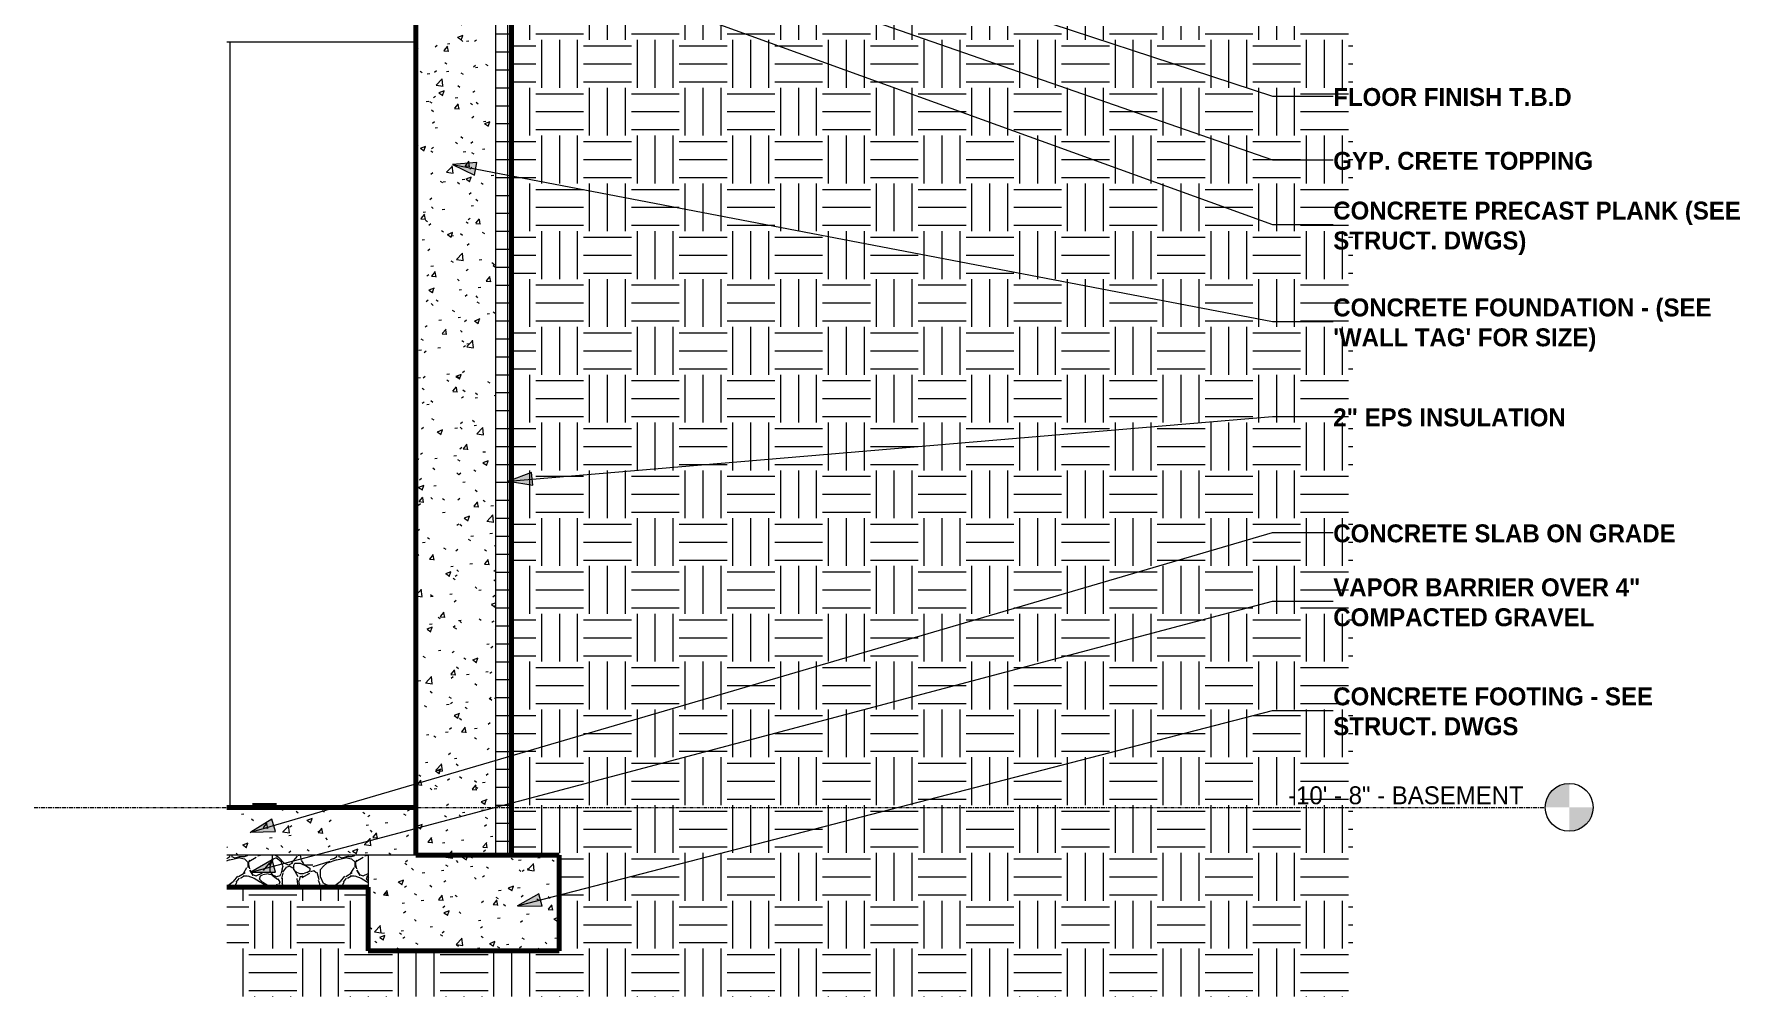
# Model space of a CAD drawing. Header units: inches. Extents: x 2031 to 2895, y -160 to 455.
# Drawn here: x 2528.1 to 2742.2, y -151.8 to -31 of the extents above; entities that cross this region are included whole.
import ezdxf

# ---------------------------------------------------------------- set-up
doc = ezdxf.new("R2010")
doc.units = ezdxf.units.IN
doc.header["$MEASUREMENT"] = 0
doc.linetypes.add('Grid Line 1_2_', pattern=[0.875, 0.5, -0.125, 0.125, -0.125])
for name, color, linetype, lineweight in [('0-4', 50, 'Continuous', 5), ('0-5', 135, 'Continuous', 18), ('A-FLOR-4', 192, 'Continuous', 70), ('A-FLOR-5', 135, 'Continuous', 18), ('A-FLOR-LEVL', 51, 'Continuous', 9), ('A-FLOR-LEVL-1', 51, 'Grid Line 1_2_', 9), ('A-FLOR-MCUT', 51, 'Continuous', 18), ('A-FLOR-PATT-1', 8, 'Continuous', 9), ('A-GENM-1', 55, 'Continuous', 9), ('A-GENM-2', 250, 'Continuous', 70), ('A-WALL', 113, 'Continuous', 18), ('A-WALL-PATT-1', 55, 'Continuous', 9), ('A-WALL-PATT-2', 111, 'Continuous', 9), ('C-TOPO', 7, 'Continuous', 9), ('C-TOPO-1', 55, 'Continuous', 9), ('C-TOPO-2', 7, 'Continuous', 70), ('G-ANNO-TEXT', 231, 'Continuous', 9), ('S-FNDN-1', 32, 'Continuous', 70), ('S-FNDN-2', 32, 'Continuous', 9), ('S-FNDN-3', 135, 'Continuous', 18)]:
    doc.layers.add(name, color=color, linetype=linetype, lineweight=lineweight)
doc.styles.add('Century Gothic', font='ufonts.com_century-gothic.ttf', dxfattribs={"height": 2.25})
doc.styles.add('Century Gothic_B', font='GOTHICB.TTF', dxfattribs={"height": 2.25})
pattern_1 = [(0, (3257.106, 59.024), (6, 6), [6, -6]), (0, (3257.106, 61.274), (6, 6), [6, -6]), (0, (3257.106, 63.524), (6, 6), [6, -6]), (90, (3257.856, 64.274), (-6, 6), [6, -6]), (90, (3260.106, 64.274), (-6, 6), [6, -6]), (90, (3262.356, 64.274), (-6, 6), [6, -6])]
pattern_2 = [(50, (2013.838, 59.024), (6.885997, -0.602097), [0.72, -7.92]), (355, (2013.838, 59.024), (-1.331756, 7.22055), [0.576, -6.336]), (100.451, (2014.412, 58.974), (5.55363, 6.61819), [0.612, -6.731]), (46.184, (2013.838, 60.944), (10.24564, -1.58893), [1.08, -11.88]), (96.636, (2014.692, 60.812), (8.97244, 9.35152), [0.918, -10.096]), (351.184, (2013.838, 60.944), (8.9732, 9.35123), [0.864, -9.504]), (21, (2014.798, 60.464), (5.730726, -3.865003), [0.72, -7.92]), (326, (2014.798, 60.464), (2.33581, 6.96088), [0.576, -6.336]), (71.451, (2015.276, 60.142), (8.065876, 3.09595), [0.612, -6.731]), (37.5, (2013.8383, 59.024), (0.116866, 3.195478), [0.317, -5.942, 0.317, -6.115, -6.36]), (37.5, (2013.8383, 59.024), (0.116866, 3.195478), [-12.691, 0.317, -6.043]), (7.5, (2013.8383, 59.024), (2.52543, 3.786025), [0.317, -3.35, 0.317, -5.798, -2.424]), (7.5, (2013.8383, 59.024), (2.52543, 3.786025), [-9.782, 0.317, -2.107]), (327.5, (2011.6983, 59.024), (5.124369, -0.216176), [0.317, -2.083, 0.317, -7.171, -9.936]), (327.5, (2011.6983, 59.024), (5.124369, -0.216176), [-9.888, 0.317, -9.619]), (317.5, (2010.7383, 59.024), (5.598326, 0.96141), [0.317, -2.803, 0.317, -4.656, -7.056]), (317.5, (2010.7383, 59.024), (5.598326, 0.96141), [-8.093, 0.317, -6.739])]

# ---------------------------------------------------------------- blocks, each defined once
blk = doc.blocks.new('CTR  - Topography_rvt-4-WALL SECTION - NORTH_SOUTH - LOOKING WEST - Callout 5')
at = {"layer": 'C-TOPO'}
h = blk.add_hatch(dxfattribs=at)
h.set_pattern_fill('FP_5', color=256, style=0, pattern_type=2)
h.set_pattern_definition(pattern_1)
h.paths.add_polyline_path([(3841, -151.77), (3933.92, -151.77), (3933.92, -27.7), (3933.46, -27.7), (3933.17, -30), (3885.92, -30), (3885.92, -20.34), (3853.8, -13.75), (3831.32, -13.75), (3831.32, -134), (3837.32, -134), (3837.32, -146), (3825.32, -146), (3825.32, -151.77), (3837.32, -151.77)], flags=0)
h = blk.add_hatch(dxfattribs=at)
h.set_pattern_fill('FP_5', color=256, style=0, pattern_type=2)
h.set_pattern_definition(pattern_1)
h.paths.add_polyline_path([(3933.99, -151.77), (3936.92, -151.77), (3936.92, -27.68), (3933.92, -27.7), (3933.92, -151.77)], flags=0)
h = blk.add_hatch(dxfattribs=at)
h.set_pattern_fill('FP_5', color=256, style=0, pattern_type=2)
h.set_pattern_definition(pattern_1)
h.paths.add_polyline_path([(3821.33, -151.77), (3825.32, -151.77), (3825.32, -146), (3813.32, -146), (3813.31, -138.01), (3795.59, -138.01), (3795.59, -151.77), (3819.32, -151.77)], flags=0)
at = {"layer": 'C-TOPO-1'}
for p, q in [((3853.8, -13.75), (3885.92, -20.34)), ((3879.32, -13.75), (3885.85, -15.34)), ((3933.46, -27.7), (3933.92, -27.7)), ((3933.92, -27.25), (3933.92, -27.7)), ((3933.92, -27.25), (3933.92, -27.7)), ((3934.11, -27.69), (3933.92, -27.7)), ((3936.92, -27.68), (3934.11, -27.69)), ((3795.59, -138.01), (3813.32, -138.01))]:
    blk.add_line(p, q, dxfattribs=at)
at = {"layer": 'C-TOPO-2'}
for p, q in [((3853.8, -13.75), (3885.92, -20.34)), ((3933.46, -27.7), (3933.92, -27.7)), ((3934.11, -27.69), (3933.92, -27.7)), ((3936.92, -27.68), (3934.11, -27.69)), ((3813.32, -138.01), (3795.59, -138.01))]:
    blk.add_line(p, q, dxfattribs=at)
blk = doc.blocks.new('Parking_Stall_Multiple - STANDARD-1981804-WALL SECTION - NORTH_SOUTH - LOOKING WEST - Callout 5')
at = {"layer": 'A-GENM-1'}
blk.add_hatch(color=256, dxfattribs=at).paths.add_polyline_path([(3801.83, -128), (3801.83, -127.75), (3798.83, -127.75), (3798.83, -128)], flags=0)
blk.add_line((3795.59, -127.75), (3798.83, -127.75), dxfattribs=at)
at = {"layer": 'A-GENM-2'}
for p, q in [((3801.83, -127.75), (3798.83, -127.75)), ((3798.83, -127.75), (3798.83, -128)), ((3798.83, -128), (3801.83, -128)), ((3801.83, -128), (3801.83, -127.75))]:
    blk.add_line(p, q, dxfattribs=at)
blk = doc.blocks.new('CTR - 1st Phase - Common Walls_rvt-4-WALL SECTION - NORTH_SOUTH - LOOKING WEST - Callout 5')
at = {"layer": 'A-WALL-PATT-1'}
h = blk.add_hatch(dxfattribs=at)
h.set_pattern_fill('FP_6', color=256, style=0, pattern_type=2)
h.set_pattern_definition([(90, (3819.324, -128), (-36.188, 2e-15), [])])
h.paths.add_polyline_path([(3813.32, -128), (3819.32, -128), (3819.32, -32), (3795.59, -32), (3795.59, -127.75), (3801.83, -127.75), (3801.83, -128), (3806.6, -128)], flags=0)
at = {"layer": '0-5'}
blk.add_blockref('Parking_Stall_Multiple - STANDARD-1981804-WALL SECTION - NORTH_SOUTH - LOOKING WEST - Callout 5', (0, 0), dxfattribs=at)
blk = doc.blocks.new('Level - Level Head - Circle-50818-WALL SECTION - NORTH_SOUTH - LOOKING WEST - Callout 5')
at = {"layer": 'A-FLOR-LEVL'}
h = blk.add_hatch(color=256, dxfattribs=at)
edge = h.paths.add_edge_path(flags=0)
edge.add_line((3964.09, 0), (3961.09, 0))
edge.add_arc((3964.09, 0), 3, 90, 180, ccw=False)
edge.add_line((3964.09, 3), (3964.09, 0))
h = blk.add_hatch(color=256, dxfattribs=at)
edge = h.paths.add_edge_path(flags=0)
edge.add_line((3964.09, -3), (3964.09, 0))
edge.add_line((3964.09, 0), (3967.09, 0))
edge.add_arc((3964.09, 0), 3, 270, 360, ccw=False)
blk.add_circle((3964.09, 0), 3, dxfattribs=at)

msp = doc.modelspace()

# ---------------------------------------------------------------- hatches: boundary and pattern name
at = {"layer": 'A-FLOR-PATT-1'}
h = msp.add_hatch(dxfattribs=at)
h.set_pattern_fill('FP_14', color=256, style=0, pattern_type=2)
h.set_pattern_definition(pattern_2)
h.paths.add_polyline_path([(2552.32, -134), (2576.06, -134), (2576.06, -128), (2552.32, -128), (2552.32, -133.94)], flags=0)
h = msp.add_hatch(dxfattribs=at)
h.set_pattern_fill('FP_15', color=256, style=0, pattern_type=2)
h.set_pattern_definition([(212.005, (2013.0323, 61.04), (-40.310627, -26.8730086), [1.268, -125.493]), (213.69, (2013.8383, 61.577), (-13.436241, -13.436764), [0.969, -47.478]), (198.435, (2014.2413, 61.712), (-26.873024, -13.436542), [0.425, -42.065]), (180, (2014.779, 61.712), (-2e-15, -13.437), [0.537, -12.899]), (161.565, (2015.1823, 61.577), (-13.436518, 1.2e-05), [0.425, -42.065]), (333.435, (2015.316, 71.252), (13.43653, 1e-05), [0.601, -29.444]), (296.565, (2015.182, 71.52), (13.43652, -13.436544), [0.3, -29.745]), (270, (2015.182, 72.192), (13.437, 8e-16), [0.672, -12.765]), (186.34, (2015.3163, 63.458), (-107.492657, -13.4363962), [1.217, -120.457]), (296.565, (2018.272, 71.789), (13.43652, -13.436544), [0.3, -29.745]), (303.69, (2018.0043, 72.192), (13.436764, -13.436241), [0.484, -47.962]), (229.399, (2020.1543, 66.28), (-67.1828397, -80.6196216), [1.239, -122.641]), (243.435, (2020.557, 67.086), (1e-05, -13.43653), [0.901, -29.144]), (213.69, (2025.2603, 65.608), (-13.436241, -13.436764), [0.484, -47.962]), (33.69, (2021.2293, 61.846), (13.436241, 13.436764), [0.484, -47.962]), (0, (2020.96, 61.846), (0, 13.437), [0.269, -13.168]), (333.435, (2020.691, 61.98), (13.43653, 1e-05), [0.3, -29.745]), (284.036, (2020.5573, 62.518), (13.436545, -40.30972), [0.554, -54.847]), (270, (2020.557, 62.786), (13.437, 8e-16), [0.269, -13.168]), (243.435, (2020.557, 63.055), (1e-05, -13.43653), [0.3, -29.745]), (135, (2020.557, 63.19), (-13.43644, 9e-16), [0.19, -18.812]), (90, (2020.557, 63.055), (-13.437, 8e-16), [0.134, -13.302]), (18.435, (2025.3943, 69.236), (26.873024, 13.436542), [0.85, -41.641]), (6.34, (2026.2003, 69.505), (107.492657, 13.4363962), [1.217, -120.457]), (180, (2025.663, 66.28), (-2e-15, -13.437), [0.806, -12.63]), (197.354, (2027.8123, 66.952), (-40.3099621, -13.4370921), [2.252, -222.987]), (198.435, (2028.2163, 67.086), (-26.873024, -13.436542), [0.425, -42.065]), (213.69, (2028.6193, 67.355), (-13.436241, -13.436764), [0.484, -47.962]), (251.565, (2028.7533, 67.758), (-1.2e-05, -13.436518), [0.425, -42.065]), (243.435, (2028.887, 68.027), (1e-05, -13.43653), [0.3, -29.745]), (270, (2028.887, 68.295), (13.437, 8e-16), [0.269, -13.168]), (293.199, (2028.4843, 69.236), (13.4363854, -26.872947), [1.023, -101.307]), (315, (2028.081, 69.639), (13.43644, 0), [0.57, -18.432]), (0, (2027.409, 69.639), (0, 13.437), [0.672, -12.765]), (341.565, (2024.4533, 66.414), (13.436518, -1.2e-05), [0.425, -42.065]), (303.69, (2024.1853, 66.817), (13.436764, -13.436241), [0.484, -47.962]), (279.462, (2024.0503, 67.624), (13.43628, -67.183201), [0.817, -80.915]), (270, (2024.05, 68.43), (13.437, 8e-16), [0.806, -12.63]), (239.036, (2024.4533, 69.102), (-13.4372, -26.873257), [0.783, -77.565]), (188.13, (2025.3943, 69.236), (-80.6200966, -13.436299), [0.95, -94.061]), (116.565, (2015.451, 68.833), (-13.43652, 13.436544), [0.3, -29.745]), (135, (2015.72, 68.564), (-13.43644, 9e-16), [0.38, -18.622]), (168.69, (2016.3913, 68.43), (-13.436897, 0.000212), [0.685, -67.829]), (191.31, (2017.0633, 68.564), (-53.746592, -13.436568), [0.685, -67.829]), (194.036, (2017.6013, 68.699), (-40.30972, -13.436545), [0.554, -54.847]), (236.31, (2017.8693, 69.102), (-13.436194, -26.8733), [0.484, -47.962]), (236.31, (2018.1383, 69.505), (-13.436194, -26.8733), [0.484, -47.962]), (270, (2018.138, 69.908), (13.437, 8e-16), [0.403, -13.034]), (291.801, (2017.8693, 70.58), (13.436166, -26.872997), [0.724, -71.635]), (116.565, (2018.004, 67.758), (-13.43652, 13.436544), [0.601, -29.444]), (168.69, (2018.6763, 67.624), (-13.436897, 0.000212), [0.685, -67.829]), (194.036, (2019.2133, 67.758), (-40.30972, -13.436545), [0.554, -54.847]), (225, (2019.616, 68.161), (9e-16, -13.43644), [0.57, -18.432]), (251.565, (2019.7513, 68.564), (-1.2e-05, -13.436518), [0.425, -42.065]), (296.565, (2019.482, 69.102), (13.43652, -13.436544), [0.601, -29.444]), (315, (2019.213, 69.37), (13.43644, 0), [0.38, -18.622]), (326.31, (2018.8103, 69.639), (26.8733, -13.436194), [0.484, -47.962]), (0, (2018.541, 69.639), (0, 13.437), [0.269, -13.168]), (33.69, (2018.1383, 69.37), (13.436241, 13.436764), [0.484, -47.962]), (71.565, (2018.0043, 68.967), (1.2e-05, 13.436518), [0.425, -42.065]), (63.435, (2017.869, 68.699), (-1e-05, 13.43653), [0.3, -29.745]), (71.565, (2017.7353, 68.295), (1.2e-05, 13.436518), [0.425, -42.065]), (104.036, (2017.7353, 67.758), (-13.436545, 40.30972), [0.554, -54.847]), (45, (2017.466, 67.489), (0, 13.43644), [0.38, -18.622]), (18.435, (2017.0633, 67.355), (26.873024, 13.436542), [0.425, -42.065]), (0, (2016.391, 67.355), (0, 13.437), [0.672, -12.765]), (14.036, (2015.8543, 67.221), (40.30972, 13.436545), [0.554, -54.847]), (341.565, (2015.4513, 67.355), (13.436518, -1.2e-05), [0.425, -42.065]), (270, (2015.451, 67.758), (13.437, 8e-16), [0.403, -13.034]), (225, (2015.854, 68.161), (9e-16, -13.43644), [0.57, -18.432]), (198.435, (2016.6603, 68.43), (-26.873024, -13.436542), [0.85, -41.641]), (180, (2017.332, 68.43), (-2e-15, -13.437), [0.672, -12.765]), (153.435, (2017.601, 68.295), (-13.43653, -1e-05), [0.3, -29.745]), (206.565, (2022.707, 66.146), (-13.436544, -13.43652), [0.3, -29.745]), (146.31, (2023.1103, 65.877), (-26.8733, 13.436194), [0.484, -47.962]), (119.745, (2023.6473, 64.936), (-40.3105597, 67.1832064), [1.083, -107.246]), (95.711, (2023.7813, 63.593), (-13.4375424, 120.930058), [1.35, -133.686]), (90, (2023.781, 63.458), (-13.437, 8e-16), [0.134, -13.302]), (63.435, (2023.647, 63.19), (-1e-05, 13.43653), [0.3, -29.745]), (26.565, (2023.378, 63.055), (13.436544, 13.43652), [0.3, -29.745]), (0, (2022.975, 63.055), (0, 13.437), [0.403, -13.034]), (0, (2022.841, 63.055), (0, 13.437), [0.134, -13.302]), (0, (2022.572, 63.055), (0, 13.437), [0.269, -13.168]), (326.31, (2022.1693, 63.324), (26.8733, -13.436194), [0.484, -47.962]), (333.435, (2021.9, 63.458), (13.43653, 1e-05), [0.3, -29.745]), (284.036, (2021.7663, 63.996), (13.436545, -40.30972), [0.554, -54.847]), (270, (2021.766, 64.264), (13.437, 8e-16), [0.269, -13.168]), (270, (2021.766, 64.668), (13.437, 8e-16), [0.403, -13.034]), (258.69, (2021.9003, 65.339), (-0.000212, -13.436897), [0.685, -67.829]), (231.34, (2022.4383, 66.011), (-40.3101895, -53.745816), [0.86, -85.176]), (270, (2025.26, 65.743), (13.437, 8e-16), [0.134, -13.302]), (270, (2025.26, 65.877), (13.437, 8e-16), [0.134, -13.302]), (326.31, (2024.8563, 66.146), (26.8733, -13.436194), [0.484, -47.962]), (333.435, (2024.05, 66.549), (13.43653, 1e-05), [0.901, -29.144]), (0, (2023.378, 66.549), (0, 13.437), [0.672, -12.765]), (63.435, (2023.244, 66.28), (-1e-05, 13.43653), [0.3, -29.745]), (90, (2023.244, 65.743), (-13.437, 8e-16), [0.537, -12.899]), (135, (2023.647, 65.339), (-13.43644, 9e-16), [0.57, -18.432]), (161.565, (2024.0503, 65.205), (-13.436518, 1.2e-05), [0.425, -42.065]), (180, (2024.453, 65.205), (-2e-15, -13.437), [0.403, -13.034]), (198.435, (2024.8563, 65.339), (-26.873024, -13.436542), [0.425, -42.065]), (351.87, (2019.6163, 72.595), (13.437009, -0.000259), [1.9, -93.111]), (14.036, (2019.0793, 72.461), (40.30972, 13.436545), [0.554, -54.847]), (53.13, (2018.6763, 71.923), (26.873672, 40.309752), [0.672, -66.511]), (95.194, (2018.8103, 70.445), (-13.4351326, 134.3664647), [1.484, -146.928]), (101.31, (2018.9443, 69.774), (-13.436568, 53.746592), [0.685, -67.829]), (143.13, (2019.4823, 69.37), (-40.309752, 26.873672), [0.672, -66.511]), (161.565, (2019.8853, 69.236), (-13.436518, 1.2e-05), [0.425, -42.065]), (198.435, (2020.2883, 69.37), (-26.873024, -13.436542), [0.425, -42.065]), (225, (2020.96, 70.042), (9e-16, -13.43644), [0.95, -18.052]), (228.814, (2021.9003, 71.117), (-80.6198072, -94.0561774), [1.428, -141.405]), (251.565, (2022.0353, 71.52), (-1.2e-05, -13.436518), [0.425, -42.065]), (270, (2022.035, 71.655), (13.437, 8e-16), [0.134, -13.302]), (288.435, (2021.9003, 72.058), (13.436542, -26.873024), [0.425, -42.065]), (326.31, (2021.4973, 72.326), (26.8733, -13.436194), [0.484, -47.962]), (90, (2015.316, 69.102), (-13.437, 8e-16), [0.941, -12.496]), (338.199, (2017.1983, 70.848), (40.309912, -13.436441), [0.724, -71.635]), (0, (2016.391, 70.848), (0, 13.437), [0.806, -12.63]), (30.964, (2015.7203, 70.445), (40.310285, 26.873314), [0.783, -77.565]), (45, (2015.316, 70.042), (0, 13.43644), [0.57, -18.432]), (90, (2013.167, 64.802), (-13.437, 8e-16), [0.941, -12.496]), (116.565, (2013.57, 63.996), (-13.43652, 13.436544), [0.901, -29.144]), (153.435, (2014.376, 63.593), (-13.43653, -1e-05), [0.901, -29.144]), (180, (2015.048, 63.593), (-2e-15, -13.437), [0.672, -12.765]), (218.66, (2015.7203, 64.13), (-13.436833, -13.4362984), [0.86, -85.176]), (231.34, (2016.2573, 64.802), (-40.3101895, -53.745816), [0.86, -85.176]), (213.69, (2017.0633, 65.339), (-13.436241, -13.436764), [0.969, -47.478]), (239.036, (2017.4663, 66.011), (-13.4372, -26.873257), [0.783, -77.565]), (270, (2017.466, 66.28), (13.437, 8e-16), [0.269, -13.168]), (270, (2017.466, 66.683), (13.437, 8e-16), [0.403, -13.034]), (315, (2017.063, 67.086), (13.43644, 0), [0.57, -18.432]), (350.538, (2016.2573, 67.221), (13.4368224, 7.56e-05), [0.817, -80.915]), (14.036, (2015.1823, 66.952), (40.30972, 13.436545), [1.108, -54.293]), (18.435, (2013.9733, 66.549), (26.873024, 13.436542), [1.275, -41.216]), (45, (2013.57, 66.146), (0, 13.43644), [0.57, -18.432]), (45, (2013.167, 65.743), (0, 13.43644), [0.57, -18.432]), (108.435, (2016.1233, 62.786), (-13.436542, 26.873024), [0.85, -41.641]), (126.87, (2016.5263, 62.249), (-13.436224, 13.436576), [0.672, -66.511]), (146.31, (2016.9293, 61.98), (-26.8733, 13.436194), [0.484, -47.962]), (161.565, (2017.3323, 61.846), (-13.436518, 1.2e-05), [0.425, -42.065]), (135, (2017.735, 61.443), (-13.43644, 9e-16), [0.57, -18.432]), (161.565, (2018.1383, 61.308), (-13.436518, 1.2e-05), [0.425, -42.065]), (180, (2018.541, 61.308), (-2e-15, -13.437), [0.403, -13.034]), (206.565, (2018.81, 61.443), (-13.436544, -13.43652), [0.3, -29.745]), (206.565, (2019.347, 61.712), (-13.436544, -13.43652), [0.601, -29.444]), (189.462, (2020.1543, 61.846), (-67.183201, -13.43628), [0.817, -80.915]), (243.435, (2020.422, 62.383), (1e-05, -13.43653), [0.601, -29.444]), (270, (2020.422, 62.518), (13.437, 8e-16), [0.134, -13.302]), (270, (2020.422, 62.786), (13.437, 8e-16), [0.269, -13.168]), (326.31, (2020.0193, 63.593), (26.8733, -13.436194), [0.484, -47.962]), (327.995, (2018.9443, 64.264), (67.1829352, -40.309468), [1.268, -125.493]), (329.036, (2018.2723, 64.668), (26.873257, -13.4372), [0.783, -77.565]), (341.565, (2017.4663, 64.936), (13.436518, -1.2e-05), [0.85, -41.641]), (0, (2016.929, 64.936), (0, 13.437), [0.537, -12.899]), (33.69, (2016.5263, 64.668), (13.436241, 13.436764), [0.484, -47.962]), (53.13, (2016.1233, 64.13), (26.873672, 40.309752), [0.672, -66.511]), (63.435, (2015.854, 63.593), (-1e-05, 13.43653), [0.601, -29.444]), (225, (2022.035, 62.518), (9e-16, -13.43644), [0.57, -18.432]), (236.31, (2022.3033, 62.921), (-13.436194, -26.8733), [0.484, -47.962]), (270, (2022.303, 63.055), (13.437, 8e-16), [0.134, -13.302]), (315, (2022.035, 63.324), (13.43644, 0), [0.38, -18.622]), (333.435, (2021.497, 63.593), (13.43653, 1e-05), [0.601, -29.444]), (18.435, (2020.6913, 63.324), (26.873024, 13.436542), [0.85, -41.641]), (75.964, (2020.5573, 62.786), (-0.0003, 13.436231), [0.554, -54.847]), (71.565, (2014.5103, 60.233), (1.2e-05, 13.436518), [0.425, -42.065]), (135, (2014.779, 59.965), (-13.43644, 9e-16), [0.38, -18.622]), (146.31, (2015.1823, 59.696), (-26.8733, 13.436194), [0.484, -47.962]), (153.435, (2015.72, 59.427), (-13.43653, -1e-05), [0.601, -29.444]), (180, (2015.854, 59.427), (-2e-15, -13.437), [0.134, -13.302]), (161.565, (2016.2573, 59.293), (-13.436518, 1.2e-05), [0.425, -42.065]), (180, (2016.794, 59.293), (-2e-15, -13.437), [0.537, -12.899]), (198.435, (2017.1983, 59.427), (-26.873024, -13.436542), [0.425, -42.065]), (210.964, (2017.8693, 59.83), (-40.310285, -26.873314), [0.783, -77.565]), (206.565, (2018.138, 59.965), (-13.436544, -13.43652), [0.3, -29.745]), (251.565, (2018.2723, 60.368), (-1.2e-05, -13.436518), [0.425, -42.065]), (303.69, (2018.0043, 60.771), (13.436764, -13.436241), [0.484, -47.962]), (306.87, (2017.6013, 61.308), (13.436224, -13.436576), [0.672, -66.511]), (323.13, (2017.0633, 61.712), (40.309752, -26.873672), [0.672, -66.511]), (345.964, (2016.5263, 61.846), (13.436231, 0.0003), [0.554, -54.847]), (18.435, (2016.1233, 61.712), (26.873024, 13.436542), [0.425, -42.065]), (30.964, (2015.4513, 61.308), (40.310285, 26.873314), [0.783, -77.565]), (39.806, (2014.6453, 60.637), (13.4366017, 13.436291), [1.049, -103.894]), (135, (2018.676, 59.427), (-13.43644, 9e-16), [0.19, -18.812]), (153.435, (2018.944, 59.293), (-13.43653, -1e-05), [0.3, -29.745]), (191.31, (2019.6163, 59.427), (-53.746592, -13.436568), [0.685, -67.829]), (165.964, (2020.1543, 59.293), (-13.436231, -0.0003), [0.554, -54.847]), (175.236, (2021.7663, 59.159), (-13.4364265, -8.2e-05), [1.618, -160.181]), (206.565, (2022.035, 59.293), (-13.436544, -13.43652), [0.3, -29.745]), (225, (2022.303, 59.562), (9e-16, -13.43644), [0.38, -18.622]), (270, (2022.303, 60.233), (13.437, 8e-16), [0.672, -12.765]), (270, (2022.303, 60.637), (13.437, 8e-16), [0.403, -13.034]), (308.66, (2021.7663, 61.308), (13.4362984, -13.436833), [0.86, -85.176]), (338.199, (2021.0943, 61.577), (40.309912, -13.436441), [0.724, -71.635]), (348.69, (2020.4223, 61.712), (13.436897, -0.000212), [0.685, -67.829]), (18.435, (2019.2133, 61.308), (26.873024, 13.436542), [1.275, -41.216]), (36.87, (2018.6763, 60.905), (13.436576, 13.436224), [0.672, -66.511]), (68.199, (2018.4073, 60.233), (13.436441, 40.309912), [0.724, -71.635]), (101.31, (2018.5413, 59.562), (-13.436568, 53.746592), [0.685, -67.829]), (348.69, (2017.3323, 72.326), (13.436897, -0.000212), [0.685, -67.829]), (354.806, (2015.8543, 72.461), (13.4361385, -0.000352), [1.484, -146.928]), (0, (2015.451, 72.461), (0, 13.437), [0.403, -13.034]), (45, (2015.182, 72.192), (0, 13.43644), [0.38, -18.622]), (180, (2016.257, 70.983), (-2e-15, -13.437), [0.403, -13.034]), (188.13, (2017.1983, 71.117), (-80.6200966, -13.436299), [0.95, -94.061]), (172.875, (2018.2723, 70.983), (-13.436807, -0.000376), [1.083, -107.246]), (225, (2018.407, 71.117), (9e-16, -13.43644), [0.19, -18.812]), (270, (2018.407, 71.52), (13.437, 8e-16), [0.403, -13.034]), (161.565, (2022.7073, 71.923), (-13.436518, 1.2e-05), [0.425, -42.065]), (180, (2023.244, 71.923), (-2e-15, -13.437), [0.537, -12.899]), (198.435, (2023.6473, 72.058), (-26.873024, -13.436542), [0.425, -42.065]), (170.538, (2024.4533, 71.923), (-13.4368224, -7.56e-05), [0.817, -80.915]), (213.69, (2024.8563, 72.192), (-13.436241, -13.436764), [0.484, -47.962]), (270, (2024.856, 72.326), (13.437, 8e-16), [0.134, -13.302]), (296.565, (2024.722, 72.595), (13.43652, -13.436544), [0.3, -29.745]), (341.565, (2023.9163, 72.864), (13.436518, -1.2e-05), [0.85, -41.641]), (341.565, (2023.1103, 73.133), (13.436518, -1.2e-05), [0.85, -41.641]), (14.036, (2022.5723, 72.998), (40.30972, 13.436545), [0.554, -54.847]), (45, (2022.169, 72.595), (0, 13.43644), [0.57, -18.432]), (104.036, (2022.3033, 72.058), (-13.436545, 40.30972), [0.554, -54.847]), (0, (2011.823, 60.368), (0, 13.437), [0.134, -13.302]), (315, (2011.554, 60.637), (13.43644, 0), [0.38, -18.622]), (274.764, (2011.4203, 62.249), (13.437683, -147.8026), [1.618, -160.181]), (255.964, (2011.5543, 62.786), (0.0003, -13.436231), [0.554, -54.847]), (225, (2011.823, 63.055), (9e-16, -13.43644), [0.38, -18.622]), (198.435, (2013.0323, 63.458), (-26.873024, -13.436542), [1.275, -41.216]), (180, (2013.167, 63.458), (-2e-15, -13.437), [0.134, -13.302]), (171.87, (2014.1073, 63.324), (-13.437009, 0.000259), [0.95, -94.061]), (146.31, (2015.7203, 63.19), (-26.8733, 13.436194), [0.484, -47.962]), (108.435, (2015.9883, 62.383), (-13.436542, 26.873024), [0.85, -41.641]), (90, (2015.988, 62.249), (-13.437, 8e-16), [0.134, -13.302]), (71.565, (2015.8543, 61.846), (1.2e-05, 13.436518), [0.425, -42.065]), (26.565, (2015.585, 61.712), (13.436544, 13.43652), [0.3, -29.745]), (18.435, (2015.1823, 61.577), (26.873024, 13.436542), [0.425, -42.065]), (126.87, (2022.4383, 60.637), (-13.436224, 13.436576), [0.672, -66.511]), (123.69, (2022.7073, 60.233), (-13.436764, 13.436241), [0.484, -47.962]), (149.036, (2023.3783, 59.83), (-26.873257, 13.4372), [0.783, -77.565]), (168.69, (2024.0503, 59.696), (-13.436897, 0.000212), [0.685, -67.829]), (213.69, (2024.4533, 59.965), (-13.436241, -13.436764), [0.484, -47.962]), (251.565, (2024.5883, 60.368), (-1.2e-05, -13.436518), [0.425, -42.065]), (270, (2024.588, 60.502), (13.437, 8e-16), [0.134, -13.302]), (279.462, (2024.4533, 61.308), (13.43628, -67.183201), [0.817, -80.915]), (243.435, (2024.588, 61.577), (1e-05, -13.43653), [0.3, -29.745]), (270, (2024.588, 61.712), (13.437, 8e-16), [0.134, -13.302]), (296.565, (2024.185, 62.518), (13.43652, -13.436544), [0.901, -29.144]), (329.036, (2023.5133, 62.921), (26.873257, -13.4372), [0.783, -77.565]), (8.13, (2022.5723, 62.786), (80.6200966, 13.436299), [0.95, -94.061]), (45, (2022.035, 62.249), (0, 13.43644), [0.76, -18.242]), (45, (2021.766, 61.98), (0, 13.43644), [0.38, -18.622]), (90, (2021.766, 61.577), (-13.437, 8e-16), [0.403, -13.034]), (123.69, (2022.0353, 61.174), (-13.436764, 13.436241), [0.484, -47.962]), (101.31, (2024.0503, 63.593), (-13.436568, 53.746592), [0.685, -67.829]), (108.435, (2024.1853, 63.19), (-13.436542, 26.873024), [0.425, -42.065]), (135, (2024.319, 63.055), (-13.43644, 9e-16), [0.19, -18.812]), (180, (2024.722, 63.055), (-2e-15, -13.437), [0.403, -13.034]), (213.69, (2025.1253, 63.324), (-13.436241, -13.436764), [0.484, -47.962]), (187.125, (2026.2003, 63.458), (-94.0566594, -13.437028), [1.083, -107.246]), (236.31, (2026.4693, 63.861), (-13.436194, -26.8733), [0.484, -47.962]), (270, (2026.469, 63.996), (13.437, 8e-16), [0.134, -13.302]), (288.435, (2026.3343, 64.399), (13.436542, -26.873024), [0.425, -42.065]), (285.945, (2026.0663, 65.339), (13.4366066, -40.309649), [0.978, -96.842]), (315, (2025.797, 65.608), (13.43644, 0), [0.38, -18.622]), (18.435, (2025.3943, 65.474), (26.873024, 13.436542), [0.425, -42.065]), (29.745, (2024.4533, 64.936), (67.1832064, 40.3105597), [1.083, -107.246]), (18.435, (2024.0503, 64.802), (26.873024, 13.436542), [0.425, -42.065]), (75.964, (2023.9163, 64.264), (-0.0003, 13.436231), [0.554, -54.847]), (180, (2020.019, 67.758), (-2e-15, -13.437), [0.403, -13.034]), (180, (2020.288, 67.758), (-2e-15, -13.437), [0.269, -13.168]), (135, (2020.557, 67.489), (-13.43644, 9e-16), [0.38, -18.622]), (90, (2020.557, 67.086), (-13.437, 8e-16), [0.403, -13.034]), (26.565, (2018.541, 64.936), (13.436544, 13.43652), [0.901, -29.144]), (341.565, (2018.1383, 65.071), (13.436518, -1.2e-05), [0.425, -42.065]), (300.964, (2017.7353, 65.743), (26.873314, -40.310285), [0.783, -77.565]), (71.565, (2020.2883, 66.146), (1.2e-05, 13.436518), [0.425, -42.065]), (90, (2020.288, 65.474), (-13.437, 8e-16), [0.672, -12.765]), (123.69, (2020.5573, 65.071), (-13.436764, 13.436241), [0.484, -47.962]), (153.435, (2021.094, 64.802), (-13.43653, -1e-05), [0.601, -29.444]), (198.435, (2021.4973, 64.936), (-26.873024, -13.436542), [0.425, -42.065]), (243.435, (2021.632, 65.205), (1e-05, -13.43653), [0.3, -29.745]), (255.964, (2021.7663, 65.743), (0.0003, -13.436231), [0.554, -54.847]), (251.565, (2021.9003, 66.146), (-1.2e-05, -13.436518), [0.425, -42.065]), (291.801, (2021.6323, 66.817), (13.436166, -26.872997), [0.724, -71.635]), (323.13, (2021.0943, 67.221), (40.309752, -26.873672), [0.672, -66.511]), (18.435, (2020.6913, 67.086), (26.873024, 13.436542), [0.425, -42.065]), (63.435, (2020.422, 66.549), (-1e-05, 13.43653), [0.601, -29.444]), (135, (2019.347, 64.13), (-13.43644, 9e-16), [0.57, -18.432]), (149.036, (2020.0193, 63.727), (-26.873257, 13.4372), [0.783, -77.565]), (146.31, (2020.4223, 63.458), (-26.8733, 13.436194), [0.484, -47.962]), (180, (2020.691, 63.458), (-2e-15, -13.437), [0.269, -13.168]), (210.964, (2021.3633, 63.861), (-40.310285, -26.873314), [0.783, -77.565]), (243.435, (2021.497, 64.13), (1e-05, -13.43653), [0.3, -29.745]), (303.69, (2021.2293, 64.533), (13.436764, -13.436241), [0.484, -47.962]), (321.34, (2020.5573, 65.071), (53.745816, -40.3101895), [0.86, -85.176]), (345.964, (2020.0193, 65.205), (13.436231, 0.0003), [0.554, -54.847]), (11.31, (2019.3473, 65.071), (53.746592, 13.436568), [0.685, -67.829]), (26.565, (2019.079, 64.936), (13.436544, 13.43652), [0.3, -29.745]), (71.565, (2018.9443, 64.533), (1.2e-05, 13.436518), [0.425, -42.065]), (15.945, (2018.6763, 67.489), (40.309649, 13.4366066), [0.978, -96.842]), (29.745, (2017.7353, 66.952), (67.1832064, 40.3105597), [1.083, -107.246]), (63.435, (2017.601, 66.683), (-1e-05, 13.43653), [0.3, -29.745]), (90, (2017.601, 66.28), (-13.437, 8e-16), [0.403, -13.034]), (104.036, (2017.7353, 65.743), (-13.436545, 40.30972), [0.554, -54.847]), (120.964, (2018.1383, 65.071), (-26.873314, 40.310285), [0.783, -77.565]), (153.435, (2025.663, 72.192), (-13.43653, -1e-05), [0.3, -29.745]), (180, (2025.931, 72.192), (-2e-15, -13.437), [0.269, -13.168]), (209.745, (2026.8723, 72.73), (-67.1832064, -40.3105597), [1.083, -107.246]), (225, (2027.409, 73.267), (9e-16, -13.43644), [0.76, -18.242]), (239.036, (2027.8123, 73.939), (-13.4372, -26.873257), [0.783, -77.565]), (239.036, (2028.2163, 74.611), (-13.4372, -26.873257), [0.783, -77.565]), (270, (2028.216, 74.745), (13.437, 8e-16), [0.134, -13.302]), (333.435, (2027.947, 74.879), (13.43653, 1e-05), [0.3, -29.745]), (0, (2027.544, 74.879), (0, 13.437), [0.403, -13.034]), (45, (2027.141, 74.476), (0, 13.43644), [0.57, -18.432]), (26.565, (2025.528, 73.67), (13.436544, 13.43652), [1.803, -28.243]), (30.964, (2024.8563, 73.267), (40.310285, 26.873314), [0.783, -77.565]), (90, (2024.856, 72.998), (-13.437, 8e-16), [0.269, -13.168]), (128.66, (2025.3943, 72.326), (-13.4362984, 13.436833), [0.86, -85.176]), (255.964, (2023.9163, 67.892), (0.0003, -13.436231), [0.554, -54.847]), (281.31, (2023.7813, 68.564), (13.436568, -53.746592), [0.685, -67.829]), (309.806, (2023.1103, 69.37), (13.436291, -13.4366017), [1.049, -103.894]), (329.036, (2022.4383, 69.774), (26.873257, -13.4372), [0.783, -77.565]), (345.964, (2021.9003, 69.908), (13.436231, 0.0003), [0.554, -54.847]), (0, (2021.363, 69.908), (0, 13.437), [0.537, -12.899]), (26.565, (2020.825, 69.639), (13.436544, 13.43652), [0.601, -29.444]), (45, (2020.422, 69.236), (0, 13.43644), [0.57, -18.432]), (53.13, (2020.0193, 68.699), (26.873672, 40.309752), [0.672, -66.511]), (90, (2020.019, 68.295), (-13.437, 8e-16), [0.403, -13.034]), (135, (2020.422, 67.892), (-13.43644, 9e-16), [0.57, -18.432]), (144.462, (2021.3633, 67.221), (-40.3095313, 26.8733096), [1.156, -114.43]), (135, (2022.035, 66.549), (-13.43644, 9e-16), [0.95, -18.052]), (153.435, (2022.572, 66.28), (-13.43653, -1e-05), [0.601, -29.444]), (206.565, (2023.11, 66.549), (-13.436544, -13.43652), [0.601, -29.444]), (230.194, (2023.7813, 67.355), (-53.747184, -67.182341), [1.049, -103.894]), (66.801, (2022.0353, 70.58), (26.8740486, 67.1828756), [1.023, -101.307]), (90, (2022.035, 70.177), (-13.437, 8e-16), [0.403, -13.034]), (153.435, (2022.303, 70.042), (-13.43653, -1e-05), [0.3, -29.745]), (153.435, (2022.841, 69.774), (-13.43653, -1e-05), [0.601, -29.444]), (149.036, (2023.5133, 69.37), (-26.873257, 13.4372), [0.783, -77.565]), (180, (2024.185, 69.37), (-2e-15, -13.437), [0.672, -12.765]), (180, (2024.991, 69.37), (-2e-15, -13.437), [0.806, -12.63]), (213.69, (2025.3943, 69.639), (-13.436241, -13.436764), [0.484, -47.962]), (243.435, (2025.663, 70.177), (1e-05, -13.43653), [0.601, -29.444]), (277.125, (2025.5283, 71.252), (13.437028, -94.0566594), [1.083, -107.246]), (315, (2025.26, 71.52), (13.43644, 0), [0.38, -18.622]), (341.565, (2024.8563, 71.655), (13.436518, -1.2e-05), [0.425, -42.065]), (352.875, (2023.7813, 71.789), (13.436807, 0.000376), [1.083, -107.246]), (0, (2023.11, 71.789), (0, 13.437), [0.672, -12.765]), (21.801, (2022.4383, 71.52), (26.872997, 13.436166), [0.724, -71.635]), (90, (2028.484, 70.848), (-13.437, 8e-16), [0.537, -12.899]), (90, (2028.484, 70.311), (-13.437, 8e-16), [0.537, -12.899]), (56.31, (2028.2163, 69.908), (13.436194, 26.8733), [0.484, -47.962]), (18.435, (2027.8123, 69.774), (26.873024, 13.436542), [0.425, -42.065]), (0, (2026.469, 69.774), (0, 13.437), [1.344, -12.093]), (341.565, (2026.0663, 69.908), (13.436518, -1.2e-05), [0.425, -42.065]), (296.565, (2025.931, 70.177), (13.43652, -13.436544), [0.3, -29.745]), (278.13, (2025.7973, 71.117), (13.436299, -80.6200966), [0.95, -94.061]), (270, (2025.797, 71.252), (13.437, 8e-16), [0.134, -13.302]), (251.565, (2025.9313, 71.655), (-1.2e-05, -13.436518), [0.425, -42.065]), (225, (2026.334, 72.058), (9e-16, -13.43644), [0.57, -18.432]), (218.66, (2027.0063, 72.595), (-13.436833, -13.4362984), [0.86, -85.176]), (225, (2027.409, 72.998), (9e-16, -13.43644), [0.57, -18.432]), (206.565, (2027.678, 73.133), (-13.436544, -13.43652), [0.3, -29.745]), (180, (2027.947, 73.133), (-2e-15, -13.437), [0.269, -13.168]), (123.69, (2028.2163, 72.73), (-13.436764, 13.436241), [0.484, -47.962]), (108.435, (2028.3503, 72.326), (-13.436542, 26.873024), [0.425, -42.065]), (98.13, (2028.4843, 71.386), (-13.436299, 80.6200966), [0.95, -94.061])])
h.paths.add_polyline_path([(2570.06, -138), (2570.06, -134), (2552.32, -134), (2552.32, -138)], flags=0)
at = {"layer": 'A-WALL-PATT-2'}
h = msp.add_hatch(dxfattribs=at)
h.set_pattern_fill('FP_14', color=256, style=0, pattern_type=2)
h.set_pattern_definition(pattern_2)
h.paths.add_polyline_path([(2586.06, -134), (2586.06, -4), (2580.06, -4), (2580.06, -16), (2576.06, -16), (2576.06, -134), (2582.06, -134)], flags=0)
h = msp.add_hatch(dxfattribs=at)
h.set_pattern_fill('FP_7', color=256, style=0, pattern_type=2)
h.set_pattern_definition([(0, (2013.8383, 59.024), (0, 2.25), []), (90, (2013.8383, 59.024), (-2.25, 1e-16), [])])
h.paths.add_polyline_path([(2588.06, -134), (2588.06, -13.75), (2586.06, -13.75), (2586.06, -134)], flags=0)
at = {"layer": 'G-ANNO-TEXT'}
for points in [[(2580.64, -47.35), (2583.43, -48.7), (2583.73, -47.12)], [(2587.67, -87.06), (2590.73, -87.6), (2590.59, -86)], [(2555.33, -131.12), (2558.43, -131.04), (2557.98, -129.5)], [(2555.33, -136.12), (2558.43, -136.13), (2558.02, -134.57)], [(2588.8, -140.36), (2591.9, -140.39), (2591.5, -138.83)]]:
    msp.add_hatch(color=256, dxfattribs=at).paths.add_polyline_path(points, flags=0)
at = {"layer": 'S-FNDN-2'}
h = msp.add_hatch(dxfattribs=at)
h.set_pattern_fill('FP_14', color=256, style=0, pattern_type=2)
h.set_pattern_definition(pattern_2)
h.paths.add_polyline_path([(2589.83, -146), (2594.06, -146), (2594.06, -134), (2570.06, -134), (2570.06, -146), (2582.06, -146)], flags=0)

# ---------------------------------------------------------------- linework, layer by layer
at = {"layer": 'A-FLOR-4'}
for p, q in [((2576.06, -128), (2552.32, -128)), ((2576.06, -134), (2576.06, -128)), ((2552.32, -138), (2570.06, -138))]:
    msp.add_line(p, q, dxfattribs=at)
at = {"layer": 'A-FLOR-5'}
msp.add_line((2576.06, -32), (2552.32, -32), dxfattribs=at)
at = {"layer": 'A-FLOR-LEVL-1'}
msp.add_line((2528.14, -128), (2717.82, -128), dxfattribs=at)
at = {"layer": 'A-FLOR-MCUT'}
msp.add_line((2570.06, -134), (2552.32, -134), dxfattribs=at)
at = {"layer": 'A-WALL'}
msp.add_line((2586.06, 1), (2586.06, -134), dxfattribs=at)
at = {"layer": 'G-ANNO-TEXT'}
for p, q in [((2554.89, -2.04), (2683.57, -46.77)), ((2566.75, -0.44), (2683.57, -38.77)), ((2560.39, -10.33), (2683.57, -54.88)), ((2683.57, -38.77), (2691.21, -38.77)), ((2683.57, -46.77), (2691.21, -46.77)), ((2583.73, -47.12), (2580.64, -47.35)), ((2580.64, -47.35), (2583.43, -48.7)), ((2580.64, -47.35), (2683.57, -67.04)), ((2583.43, -48.7), (2583.73, -47.12)), ((2683.57, -54.88), (2691.21, -54.88)), ((2683.57, -67.04), (2691.21, -67.04)), ((2587.67, -87.06), (2683.57, -78.95)), ((2683.57, -78.95), (2691.21, -78.95)), ((2590.59, -86), (2587.67, -87.06)), ((2587.67, -87.06), (2590.73, -87.6)), ((2590.73, -87.6), (2590.59, -86)), ((2555.33, -131.12), (2683.57, -93.5)), ((2683.57, -93.5), (2691.21, -93.5)), ((2555.33, -136.12), (2683.57, -102.15)), ((2683.57, -102.15), (2691.21, -102.15)), ((2588.8, -140.36), (2683.57, -115.83)), ((2683.57, -115.83), (2691.21, -115.83)), ((2557.98, -129.5), (2555.33, -131.12)), ((2558.43, -131.04), (2557.98, -129.5)), ((2555.33, -131.12), (2558.43, -131.04)), ((2558.02, -134.57), (2555.33, -136.12)), ((2558.43, -136.13), (2558.02, -134.57)), ((2555.33, -136.12), (2558.43, -136.13)), ((2591.5, -138.83), (2588.8, -140.36)), ((2591.9, -140.39), (2591.5, -138.83)), ((2588.8, -140.36), (2591.9, -140.39))]:
    msp.add_line(p, q, dxfattribs=at)
at = {"layer": 'S-FNDN-1'}
for p, q in [((2588.06, -134), (2588.06, -13.75)), ((2576.06, -16), (2576.06, -128)), ((2594.06, -134), (2576.06, -134)), ((2594.06, -146), (2594.06, -134)), ((2570.06, -138), (2570.06, -146)), ((2570.06, -146), (2594.06, -146))]:
    msp.add_line(p, q, dxfattribs=at)
at = {"layer": 'S-FNDN-3'}
for p, q in [((2576.06, -134), (2570.06, -134)), ((2570.06, -134), (2570.06, -138))]:
    msp.add_line(p, q, dxfattribs=at)

# ---------------------------------------------------------------- block references
at = {"layer": '0-4'}
for name in ['CTR - 1st Phase - Common Walls_rvt-4-WALL SECTION - NORTH_SOUTH - LOOKING WEST - Callout 5', 'CTR  - Topography_rvt-4-WALL SECTION - NORTH_SOUTH - LOOKING WEST - Callout 5']:
    msp.add_blockref(name, (-1243.27, 0), dxfattribs=at)
at = {"layer": 'A-FLOR-LEVL'}
msp.add_blockref('Level - Level Head - Circle-50818-WALL SECTION - NORTH_SOUTH - LOOKING WEST - Callout 5', (-1243.27, -128), dxfattribs=at)

# ---------------------------------------------------------------- texts
at = {"layer": 'A-FLOR-LEVL', "insert": (2685.54, -125.36), "char_height": 2.25, "width": 35.6782, "attachment_point": 1, "style": 'Century Gothic'}
msp.add_mtext('-10\' - 8" - BASEMENT', dxfattribs=at)
at = {"layer": 'G-ANNO-TEXT', "char_height": 2.25, "attachment_point": 1, "style": 'Century Gothic_B'}
for s, insert, width in [('FLOOR FINISH T.B.D', (2691.21, -37.76), 34.6177), ('GYP. CRETE TOPPING', (2691.21, -45.77), 38.481), ('CONCRETE PRECAST PLANK (SEE', (2691.21, -52.01), 59.0092), ('STRUCT. DWGS)', (2691.21, -55.76), 28.1032), ('CONCRETE FOUNDATION - (SEE', (2691.21, -64.16), 57.3427), ("'WALL TAG' FOR SIZE)", (2691.21, -67.91), 38.178), ('2" EPS INSULATION', (2691.21, -77.95), 33.7845), ('CONCRETE SLAB ON GRADE', (2691.21, -92.5), 51.51), ('VAPOR BARRIER OVER 4"', (2691.21, -99.27), 45.45), ('COMPACTED GRAVEL', (2691.21, -103.02), 40.1475), ('CONCRETE FOOTING - SEE', (2691.21, -112.95), 48.177), ('STRUCT. DWGS', (2691.21, -116.7), 26.664)]:
    msp.add_mtext(s, dxfattribs=dict(at, insert=insert, width=width))

doc.saveas('drawing.dxf')
